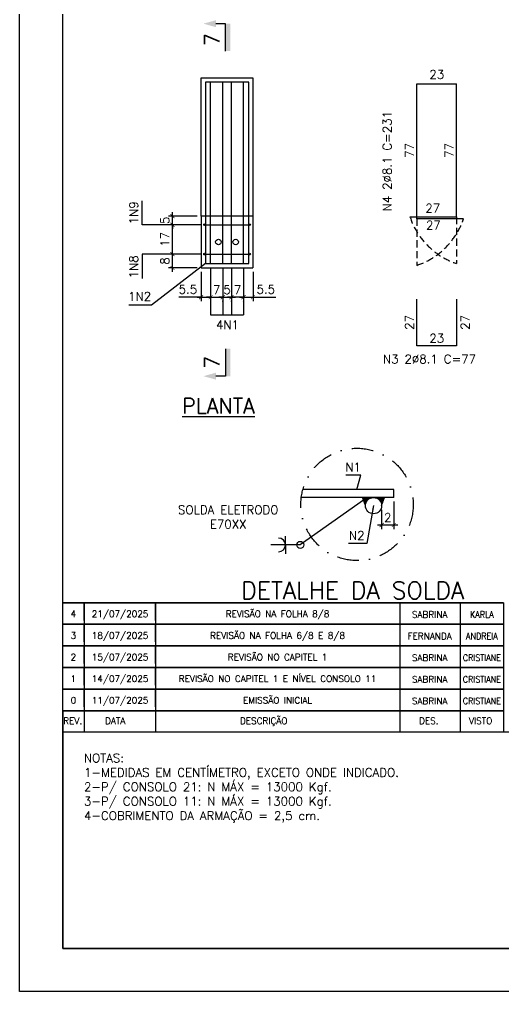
# Model space of a CAD drawing. Header units: centimetres. Extents: x 1658 to 27871, y 8240 to 11444.
# Drawn here: x 14875 to 15715, y 8294 to 9981 of the extents above; entities that cross this region are included whole.
import ezdxf
from ezdxf.enums import TextEntityAlignment as Align

# ---------------------------------------------------------------- set-up
doc = ezdxf.new("R2010")
doc.units = ezdxf.units.CM
doc.header["$LTSCALE"] = 50
doc.header["$MEASUREMENT"] = 0
doc.header["$PDMODE"] = 67
doc.linetypes.add('DASHDOT2', pattern=[0.5, 0.25, -0.125, 0, -0.125])
doc.linetypes.add('HIDDEN', pattern=[0.375, 0.25, -0.125])
for name, color, linetype in [('COTAS-PRECON', 1, 'Continuous'), ('FORMATO-PRECON', 2, 'Continuous'), ('HACHURAS-PRECON', 1, 'Continuous'), ('IND- CORTE-PRECON', 4, 'Continuous'), ('LINHA-01-PRECON', 1, 'Continuous'), ('LINHA-02-PRECON', 2, 'Continuous'), ('LINHA-03-PRECON', 3, 'Continuous'), ('LINHA-04-PRECON', 4, 'Continuous'), ('TEXTO-20-PRECON', 2, 'Continuous'), ('TEXTO-35-PRECON', 5, 'Continuous'), ('X1', 2, 'Continuous')]:
    doc.layers.add(name, color=color, linetype=linetype)
doc.styles.add('PRECON-ROMANS', font='romans.shx')
doc.styles.add('ROMANS', font='ROMANS.SHX', dxfattribs={"oblique": 15, "height": 3})
doc.styles.get("Standard").update_dxf_attribs({"font": 'romans.shx'})
doc.dimstyles.new('ESC50-50', dxfattribs={"dimscale": 50, "dimtxt": 0.2, "dimasz": 0.15, "dimexe": 0.15, "dimexo": 0.15, "dimgap": 0.08, "dimtad": 1, "dimdec": 1, "dimzin": 12, "dimdsep": 46, "dimtxsty": 'Standard', "dimblk": 'ARCHTICK', "dimcen": 0.09, "dimdle": 0.15, "dimclrd": 256, "dimclre": 256, "dimclrt": 2, "dimazin": 3, "dimtfac": 1, "dimtdec": 1, "dimtmove": 1, "dimatfit": 2, "dimfxl": 0.15, "dimtolj": 1, "dimtzin": 0, "dimarcsym": 0})
doc.dimstyles.new('ESC75-25', dxfattribs={"dimscale": 0, "dimtxt": 15, "dimasz": 7, "dimexe": 7, "dimexo": 7, "dimgap": 5.5, "dimtad": 1, "dimdec": 1, "dimlfac": 0.333333, "dimdsep": 46, "dimtxsty": 'Standard', "dimblk": 'ARCHTICK', "dimcen": 0.1, "dimdle": 7, "dimclrd": 256, "dimclre": 256, "dimclrt": 2, "dimadec": 0, "dimazin": 0, "dimtfac": 1, "dimtdec": 1, "dimtix": 1, "dimtmove": 2, "dimatfit": 3, "dimfxl": 1, "dimarcsym": 0})
doc.dimstyles.new('ESC75-75', dxfattribs={"dimscale": 0, "dimtxt": 15, "dimasz": 7, "dimexe": 7, "dimexo": 7, "dimgap": 5.5, "dimtad": 1, "dimdec": 1, "dimdsep": 46, "dimtxsty": 'Standard', "dimblk": 'ARCHTICK', "dimcen": 0.1, "dimdle": 7, "dimclrd": 256, "dimclre": 256, "dimclrt": 2, "dimadec": 0, "dimazin": 0, "dimtfac": 1, "dimtdec": 1, "dimtix": 1, "dimtmove": 2, "dimatfit": 3, "dimfxl": 1, "dimarcsym": 0})

# ---------------------------------------------------------------- blocks, each defined once
blk = doc.blocks.new('A$C2E607E54')
at = {"layer": 'FORMATO-PRECON'}
blk.add_lwpolyline([(0, 4200), (2970, 4200), (2970, 0), (0, 0)], close=True, dxfattribs=at)
at = {"layer": 'FORMATO-PRECON', "color": 6}
blk.add_lwpolyline([(100, 3950), (2870, 3950), (2870, 100), (100, 100)], close=True, dxfattribs=at)
blk = doc.blocks.new('A$C6E105C5C')
at = {"layer": 'FORMATO-PRECON', "color": 6}
for q in [(1020, 50), (0, 0)]:
    blk.add_line((0, 50), q, dxfattribs=at)
at = {"layer": 'FORMATO-PRECON', "color": 3}
blk.add_lwpolyline([(0, 50), (1020, 50), (1020, 0), (0, 0)], close=True, dxfattribs=at)
at = {"layer": 'FORMATO-PRECON', "color": 1}
for points in [[(50, 50), (50, 0)], [(215, 50), (215, 0)], [(780, 50), (780, 0)], [(920, 50), (920, 0)]]:
    blk.add_lwpolyline(points, dxfattribs=at)
at = {"layer": 'FORMATO-PRECON', "style": 'ROMANS'}
for s, p in [('REV.', (1.3, 19.2)), ('DATA', (98.1, 19.2)), ('DESCRIÇÃO', (410.2, 19.2)), ('DES.', (824.6, 19.2)), ('VISTO', (940, 19.2))]:
    blk.add_text(s, height=15, dxfattribs=at).set_placement(p)
blk = doc.blocks.new('REV-A3-V')
at = {"layer": 'FORMATO-PRECON', "color": 1}
for p, q in [((780, 50), (780, 9.1)), ((920, 50), (920, 9.1))]:
    blk.add_line(p, q, dxfattribs=at)
for points in [[(1020, 50), (0, 50)], [(50, 9.1), (50, 50)], [(50, 50), (50, 0)], [(215, 9.1), (215, 50)], [(215, 50), (215, 0)], [(780, 50), (780, 0)], [(920, 50), (920, 0)]]:
    blk.add_lwpolyline(points, dxfattribs=at)
blk.add_lwpolyline([(1020, 0), (0, 0), (0, 50), (1020, 50)], close=True, dxfattribs=at)
at = {"layer": 'FORMATO-PRECON', "color": 2, "style": 'PRECON-ROMANS', "flags": 12}
for p in [(24.8, 24), (132.8, 24), (497.2, 24)]:
    blk.add_attdef('X', text='', height=15, dxfattribs=at).set_placement(p, align=Align.MIDDLE_CENTER)
at = {"layer": 'FORMATO-PRECON', "style": 'PRECON-ROMANS', "flags": 12}
for p in [(849.1, 22.6), (970, 22.6)]:
    blk.add_attdef('X', text='', height=15, dxfattribs=at).set_placement(p, align=Align.MIDDLE_CENTER)
blk = doc.blocks.new('_ArchTick')
at = {"color": 0, "linetype": 'ByBlock', "const_width": 0.15}
blk.add_lwpolyline([(-0.5, -0.5), (0.5, 0.5)], dxfattribs=at)
blk = doc.blocks.new('*D534')
at = {"layer": 'Defpoints', "color": 0, "transparency": 16777216}
for p in [(15206.3, 9557.5), (15189.8, 9550), (15206.3, 9499.2)]:
    blk.add_point(p, dxfattribs=at)
at = {"layer": 'LINHA-01-PRECON', "lineweight": -2, "transparency": 16777216}
for p, q in [((15206.3, 9550.5), (15206.3, 9492.2)), ((15189.8, 9543), (15189.8, 9492.2)), ((15182.8, 9499.2), (15213.3, 9499.2))]:
    blk.add_line(p, q, dxfattribs=at)
at = {"layer": 'LINHA-01-PRECON', "lineweight": -2, "transparency": 16777216, "xscale": 7, "yscale": 7, "zscale": 7, "rotation": 180}
blk.add_blockref('_ArchTick', (15189.8, 9499.2), dxfattribs=at)
at = {"layer": 'LINHA-01-PRECON', "lineweight": -2, "transparency": 16777216, "xscale": 7, "yscale": 7, "zscale": 7}
blk.add_blockref('_ArchTick', (15206.3, 9499.2), dxfattribs=at)
at = {"layer": 'LINHA-01-PRECON', "color": 2, "transparency": 16777216, "insert": (15166.9, 9512.7), "char_height": 15, "attachment_point": 5}
blk.add_mtext('5.5', dxfattribs=at)
blk = doc.blocks.new('*D535')
at = {"layer": 'Defpoints', "color": 0, "transparency": 16777216}
for p in [(15206.3, 9557.5), (15227.3, 9557.5), (15227.3, 9499.2)]:
    blk.add_point(p, dxfattribs=at)
at = {"layer": 'LINHA-01-PRECON', "lineweight": -2, "transparency": 16777216}
for p, q in [((15206.3, 9550.5), (15206.3, 9492.2)), ((15227.3, 9550.5), (15227.3, 9492.2)), ((15206.3, 9499.2), (15199.3, 9499.2)), ((15206.3, 9499.2), (15227.3, 9499.2)), ((15227.3, 9499.2), (15234.3, 9499.2))]:
    blk.add_line(p, q, dxfattribs=at)
at = {"layer": 'LINHA-01-PRECON', "lineweight": -2, "transparency": 16777216, "xscale": 7, "yscale": 7, "zscale": 7}
blk.add_blockref('_ArchTick', (15206.3, 9499.2), dxfattribs=at)
at = {"layer": 'LINHA-01-PRECON', "lineweight": -2, "transparency": 16777216, "xscale": 7, "yscale": 7, "zscale": 7, "rotation": 180}
blk.add_blockref('_ArchTick', (15227.3, 9499.2), dxfattribs=at)
at = {"layer": 'LINHA-01-PRECON', "color": 2, "transparency": 16777216, "insert": (15216.8, 9512.2), "char_height": 15, "attachment_point": 5}
blk.add_mtext('7', dxfattribs=at)
blk = doc.blocks.new('*D536')
at = {"layer": 'Defpoints', "color": 0, "transparency": 16777216}
for p in [(15227.3, 9557.5), (15242.3, 9557.5), (15242.3, 9499.2)]:
    blk.add_point(p, dxfattribs=at)
at = {"layer": 'LINHA-01-PRECON', "lineweight": -2, "transparency": 16777216}
for p, q in [((15227.3, 9550.5), (15227.3, 9492.2)), ((15242.3, 9550.5), (15242.3, 9492.2)), ((15227.3, 9499.2), (15220.3, 9499.2)), ((15227.3, 9499.2), (15242.3, 9499.2)), ((15242.3, 9499.2), (15249.3, 9499.2))]:
    blk.add_line(p, q, dxfattribs=at)
at = {"layer": 'LINHA-01-PRECON', "lineweight": -2, "transparency": 16777216, "xscale": 7, "yscale": 7, "zscale": 7}
blk.add_blockref('_ArchTick', (15227.3, 9499.2), dxfattribs=at)
at = {"layer": 'LINHA-01-PRECON', "lineweight": -2, "transparency": 16777216, "xscale": 7, "yscale": 7, "zscale": 7, "rotation": 180}
blk.add_blockref('_ArchTick', (15242.3, 9499.2), dxfattribs=at)
at = {"layer": 'LINHA-01-PRECON', "color": 2, "transparency": 16777216, "insert": (15234.8, 9512.2), "char_height": 15, "attachment_point": 5}
blk.add_mtext('5', dxfattribs=at)
blk = doc.blocks.new('*D537')
at = {"layer": 'Defpoints', "color": 0, "transparency": 16777216}
for p in [(15263.3, 9557.5), (15279.8, 9550), (15279.8, 9499.2)]:
    blk.add_point(p, dxfattribs=at)
at = {"layer": 'LINHA-01-PRECON', "lineweight": -2, "transparency": 16777216}
for p, q in [((15263.3, 9550.5), (15263.3, 9492.2)), ((15279.8, 9543), (15279.8, 9492.2)), ((15256.3, 9499.2), (15286.8, 9499.2))]:
    blk.add_line(p, q, dxfattribs=at)
at = {"layer": 'LINHA-01-PRECON', "lineweight": -2, "transparency": 16777216, "xscale": 7, "yscale": 7, "zscale": 7, "rotation": 180}
blk.add_blockref('_ArchTick', (15263.3, 9499.2), dxfattribs=at)
at = {"layer": 'LINHA-01-PRECON', "lineweight": -2, "transparency": 16777216, "xscale": 7, "yscale": 7, "zscale": 7}
blk.add_blockref('_ArchTick', (15279.8, 9499.2), dxfattribs=at)
at = {"layer": 'LINHA-01-PRECON', "color": 2, "transparency": 16777216, "insert": (15302, 9512.7), "char_height": 15, "attachment_point": 5}
blk.add_mtext('5.5', dxfattribs=at)
blk = doc.blocks.new('*D538')
at = {"layer": 'Defpoints', "color": 0, "transparency": 16777216}
for p in [(15140, 9574), (15195.8, 9574), (15189.8, 9550)]:
    blk.add_point(p, dxfattribs=at)
at = {"layer": 'LINHA-01-PRECON', "lineweight": -2, "transparency": 16777216}
for p, q in [((15188.8, 9574), (15133, 9574)), ((15140, 9543), (15140, 9581)), ((15182.8, 9550), (15133, 9550))]:
    blk.add_line(p, q, dxfattribs=at)
at = {"layer": 'LINHA-01-PRECON', "lineweight": -2, "transparency": 16777216, "xscale": 7, "yscale": 7, "zscale": 7}
for p, rotation in [((15140, 9574), 90), ((15140, 9550), 270)]:
    blk.add_blockref('_ArchTick', p, dxfattribs=dict(at, rotation=rotation))
at = {"layer": 'LINHA-01-PRECON', "color": 2, "transparency": 16777216, "insert": (15127, 9562), "char_height": 15, "attachment_point": 5, "rotation": 90}
blk.add_mtext('8', dxfattribs=at)
blk = doc.blocks.new('*D539')
at = {"layer": 'Defpoints', "color": 0, "transparency": 16777216}
for p in [(15140, 9625), (15195.8, 9625), (15195.8, 9574)]:
    blk.add_point(p, dxfattribs=at)
at = {"layer": 'LINHA-01-PRECON', "lineweight": -2, "transparency": 16777216}
for p, q in [((15188.8, 9625), (15133, 9625)), ((15140, 9567), (15140, 9632)), ((15188.8, 9574), (15133, 9574))]:
    blk.add_line(p, q, dxfattribs=at)
at = {"layer": 'LINHA-01-PRECON', "lineweight": -2, "transparency": 16777216, "xscale": 7, "yscale": 7, "zscale": 7}
for p, rotation in [((15140, 9625), 90), ((15140, 9574), 270)]:
    blk.add_blockref('_ArchTick', p, dxfattribs=dict(at, rotation=rotation))
at = {"layer": 'LINHA-01-PRECON', "color": 2, "transparency": 16777216, "insert": (15127, 9599.5), "char_height": 15, "attachment_point": 5, "rotation": 90}
blk.add_mtext('17', dxfattribs=at)
blk = doc.blocks.new('*D540')
at = {"layer": 'Defpoints', "color": 0, "transparency": 16777216}
for p in [(15140, 9640), (15189.8, 9640), (15195.8, 9625)]:
    blk.add_point(p, dxfattribs=at)
at = {"layer": 'LINHA-01-PRECON', "lineweight": -2, "transparency": 16777216}
for p, q in [((15182.8, 9640), (15133, 9640)), ((15140, 9640), (15140, 9647)), ((15140, 9625), (15140, 9640)), ((15188.8, 9625), (15133, 9625)), ((15140, 9625), (15140, 9618))]:
    blk.add_line(p, q, dxfattribs=at)
at = {"layer": 'LINHA-01-PRECON', "lineweight": -2, "transparency": 16777216, "xscale": 7, "yscale": 7, "zscale": 7}
for p, rotation in [((15140, 9640), 270), ((15140, 9625), 90)]:
    blk.add_blockref('_ArchTick', p, dxfattribs=dict(at, rotation=rotation))
at = {"layer": 'LINHA-01-PRECON', "color": 2, "transparency": 16777216, "insert": (15127, 9632.5), "char_height": 15, "attachment_point": 5, "rotation": 90}
blk.add_mtext('5', dxfattribs=at)
blk = doc.blocks.new('*D541')
at = {"layer": 'Defpoints', "color": 0, "linetype": 'Continuous', "transparency": 16777216}
for p in [(15564.2, 9495.9), (15564.2, 9495.9), (15564.2, 9414.9)]:
    blk.add_point(p, dxfattribs=at)
at = {"layer": 'LINHA-01-PRECON', "color": 2, "linetype": 'Continuous', "transparency": 16777216, "insert": (15551.2, 9455.4), "char_height": 15, "attachment_point": 5, "rotation": 90}
blk.add_mtext('27', dxfattribs=at)
blk = doc.blocks.new('*D542')
at = {"layer": 'Defpoints', "color": 0, "linetype": 'Continuous', "transparency": 16777216}
for p in [(15564.2, 9414.9), (15564.2, 9414.9), (15633.2, 9414.9)]:
    blk.add_point(p, dxfattribs=at)
at = {"layer": 'LINHA-01-PRECON', "color": 2, "linetype": 'Continuous', "transparency": 16777216, "insert": (15598.7, 9427.9), "char_height": 15, "attachment_point": 5}
blk.add_mtext('23', dxfattribs=at)
blk = doc.blocks.new('*D543')
at = {"layer": 'Defpoints', "color": 0, "linetype": 'Continuous', "transparency": 16777216}
for p in [(15633.2, 9495.9), (15633.2, 9495.9), (15633.2, 9414.9)]:
    blk.add_point(p, dxfattribs=at)
at = {"layer": 'LINHA-01-PRECON', "color": 2, "linetype": 'Continuous', "transparency": 16777216, "insert": (15647.9, 9455.4), "char_height": 15, "attachment_point": 5, "rotation": 90}
blk.add_mtext('27', dxfattribs=at)
blk = doc.blocks.new('*D544')
at = {"layer": 'Defpoints', "color": 0, "linetype": 'Continuous', "transparency": 16777216}
for p in [(15564.2, 9638.5), (15645.2, 9638.5), (15645.2, 9638.5)]:
    blk.add_point(p, dxfattribs=at)
at = {"layer": 'LINHA-01-PRECON', "color": 2, "linetype": 'Continuous', "transparency": 16777216, "insert": (15591.6, 9653.6), "char_height": 15, "attachment_point": 5}
blk.add_mtext('27', dxfattribs=at)
blk = doc.blocks.new('*D545')
at = {"layer": 'Defpoints', "color": 0, "linetype": 'Continuous', "transparency": 16777216}
for p in [(15564.2, 9869.5), (15564.2, 9869.5), (15564.2, 9638.5)]:
    blk.add_point(p, dxfattribs=at)
at = {"layer": 'LINHA-01-PRECON', "color": 2, "linetype": 'Continuous', "transparency": 16777216, "insert": (15551.2, 9754), "char_height": 15, "attachment_point": 5, "rotation": 90}
blk.add_mtext('77', dxfattribs=at)
blk = doc.blocks.new('*D546')
at = {"layer": 'Defpoints', "color": 0, "linetype": 'Continuous', "transparency": 16777216}
for p in [(15564.2, 9869.5), (15633.2, 9869.5), (15633.2, 9869.5)]:
    blk.add_point(p, dxfattribs=at)
at = {"layer": 'LINHA-01-PRECON', "color": 2, "linetype": 'Continuous', "transparency": 16777216, "insert": (15598.7, 9885.8), "char_height": 15, "attachment_point": 5}
blk.add_mtext('23', dxfattribs=at)
blk = doc.blocks.new('*D563')
at = {"layer": 'Defpoints', "color": 0, "transparency": 16777216}
for p in [(15524.1, 9151.5), (15503, 9137.3), (15524.1, 9103.8)]:
    blk.add_point(p, dxfattribs=at)
at = {"layer": 'LINHA-01-PRECON', "lineweight": -2, "transparency": 16777216}
for p, q in [((15503, 9130.3), (15503, 9096.8)), ((15524.1, 9144.5), (15524.1, 9096.8)), ((15496, 9103.8), (15531.1, 9103.8))]:
    blk.add_line(p, q, dxfattribs=at)
at = {"layer": 'LINHA-01-PRECON', "lineweight": -2, "transparency": 16777216, "xscale": 7, "yscale": 7, "zscale": 7, "rotation": 180}
blk.add_blockref('_ArchTick', (15503, 9103.8), dxfattribs=at)
at = {"layer": 'LINHA-01-PRECON', "lineweight": -2, "transparency": 16777216, "xscale": 7, "yscale": 7, "zscale": 7}
blk.add_blockref('_ArchTick', (15524.1, 9103.8), dxfattribs=at)
at = {"layer": 'LINHA-01-PRECON', "color": 2, "transparency": 16777216, "insert": (15513.6, 9116.8), "char_height": 15, "attachment_point": 5}
blk.add_mtext('2', dxfattribs=at)
blk = doc.blocks.new('IND-CORTE-')
at = {"layer": 'IND- CORTE-PRECON', "color": 1}
for p, q in [((-11.2, 63.5), (-33.6, 63.5)), ((-11.2, 0), (-11.2, 63.5))]:
    blk.add_line(p, q, dxfattribs=at)
for points in [[(-33.6, 71.5), (-62.5, 63.5), (-33.6, 55.4)], [(0, 0), (-11.2, 0), (0, 63.5), (-11.2, 63.5)]]:
    blk.add_solid(points, dxfattribs=at)
at = {"layer": 'IND- CORTE-PRECON', "linetype": 'Continuous', "style": 'ROMANS', "flags": 8}
blk.add_attdef('B', (-57.7, 9.1), '', height=35, dxfattribs=at)
blk = doc.blocks.new('*D572')
at = {"layer": 'Defpoints', "color": 0, "linetype": 'Continuous', "transparency": 16777216}
for p in [(15552.2, 9638.5), (15552.2, 9638.5), (15633.2, 9638.5)]:
    blk.add_point(p, dxfattribs=at)
at = {"layer": 'LINHA-01-PRECON', "color": 2, "linetype": 'Continuous', "transparency": 16777216, "insert": (15592.7, 9624.2), "char_height": 15, "attachment_point": 5}
blk.add_mtext('27', dxfattribs=at)
blk = doc.blocks.new('*D573')
at = {"layer": 'Defpoints', "color": 0, "linetype": 'Continuous', "transparency": 16777216}
for p in [(15633.2, 9869.5), (15633.2, 9869.5), (15633.2, 9638.5)]:
    blk.add_point(p, dxfattribs=at)
at = {"layer": 'LINHA-01-PRECON', "color": 2, "linetype": 'Continuous', "transparency": 16777216, "insert": (15620.2, 9754), "char_height": 15, "attachment_point": 5, "rotation": 90}
blk.add_mtext('77', dxfattribs=at)
blk = doc.blocks.new('*D560')
at = {"layer": 'Defpoints', "color": 0, "transparency": 16777216}
for p in [(15242.3, 9557.5), (15263.3, 9557.5), (15242.3, 9499.2)]:
    blk.add_point(p, dxfattribs=at)
at = {"layer": 'LINHA-01-PRECON', "lineweight": -2, "transparency": 16777216}
for p, q in [((15242.3, 9550.5), (15242.3, 9492.2)), ((15263.3, 9550.5), (15263.3, 9492.2)), ((15242.3, 9499.2), (15235.3, 9499.2)), ((15263.3, 9499.2), (15242.3, 9499.2)), ((15263.3, 9499.2), (15270.3, 9499.2))]:
    blk.add_line(p, q, dxfattribs=at)
at = {"layer": 'LINHA-01-PRECON', "lineweight": -2, "transparency": 16777216, "xscale": 7, "yscale": 7, "zscale": 7}
blk.add_blockref('_ArchTick', (15242.3, 9499.2), dxfattribs=at)
at = {"layer": 'LINHA-01-PRECON', "lineweight": -2, "transparency": 16777216, "xscale": 7, "yscale": 7, "zscale": 7, "rotation": 180}
blk.add_blockref('_ArchTick', (15263.3, 9499.2), dxfattribs=at)
at = {"layer": 'LINHA-01-PRECON', "color": 2, "transparency": 16777216, "insert": (15252.8, 9512.2), "char_height": 15, "attachment_point": 5}
blk.add_mtext('7', dxfattribs=at)

msp = doc.modelspace()

# ---------------------------------------------------------------- hatches: boundary and pattern name
at = {"layer": 'LINHA-01-PRECON', "linetype": 'Continuous'}
h = msp.add_hatch(color=256, dxfattribs=at)
h.dxf.hatch_style = 1
edge = h.paths.add_edge_path()
edge.add_arc((15195.78, 9625.01), 1.5, 0, 360)
h = msp.add_hatch(color=256, dxfattribs=at)
h.dxf.hatch_style = 1
edge = h.paths.add_edge_path()
edge.add_arc((15273.78, 9625.01), 1.5, 0, 360)
h = msp.add_hatch(color=256, dxfattribs=at)
h.dxf.hatch_style = 1
edge = h.paths.add_edge_path()
edge.add_arc((15195.78, 9574.01), 1.5, 0, 360)
h = msp.add_hatch(color=256, dxfattribs=at)
h.dxf.hatch_style = 1
edge = h.paths.add_edge_path()
edge.add_arc((15273.78, 9574.01), 1.5, 0, 360)
at = {"layer": 'LINHA-01-PRECON'}
h = msp.add_hatch(dxfattribs=at)
h.set_pattern_fill('ANSI31', color=256, scale=8.4375, style=0)
h.set_pattern_definition([(45, (10467.3197, 8649.3152), (-0.74577668, 0.74577668), [])])
h.paths.add_polyline_path([(15469.86, 9151.48), (15474.77, 9137.34, -0.4142136), (15488.9, 9151.48)])
h.paths.add_polyline_path([(15488.9, 9151.48, -0.4142136), (15503.04, 9137.34), (15507.95, 9151.48)])

# ---------------------------------------------------------------- linework, layer by layer
at = {"layer": 'COTAS-PRECON', "linetype": 'HIDDEN'}
for p, q in [((15564.18, 9635.5), (15564.18, 9554.5)), ((15633.18, 9638.5), (15633.18, 9557.5))]:
    msp.add_line(p, q, dxfattribs=at)
for centre, start, end in [((15674.21, 9679.53), 198.58468, 251.41532), ((15523.15, 9676.53), 288.58468, 341.41532)]:
    msp.add_arc(centre, 128.75, start, end, dxfattribs=at)
at = {"layer": 'FORMATO-PRECON', "color": 6}
msp.add_lwpolyline([(17027.03, 8743.94), (14949.53, 8743.94), (14949.53, 8368.94), (17027.03, 8368.94)], close=True, dxfattribs=at)
at = {"layer": 'LINHA-01-PRECON'}
for p, q in [((15189.78, 9499.2), (15151.11, 9499.2)), ((15279.78, 9499.2), (15319.47, 9499.2))]:
    msp.add_line(p, q, dxfattribs=at)
at = {"layer": 'LINHA-01-PRECON', "color": 1}
msp.add_lwpolyline([(15471.45, 9146.9), (15361.83, 9069.25), (15311.01, 9069.25)], dxfattribs=at)
at = {"layer": 'LINHA-01-PRECON', "linetype": 'Continuous'}
for centre in [(15195.78, 9625.01), (15273.78, 9625.01), (15195.78, 9574.01), (15273.78, 9574.01)]:
    msp.add_circle(centre, 1.5, dxfattribs=at)
at = {"layer": 'LINHA-01-PRECON', "color": 1, "linetype": 'DASHDOT2', "ltscale": 3}
msp.add_circle((15460.35, 9139.52), 97.5, dxfattribs=at)
at = {"layer": 'LINHA-02-PRECON'}
for p, q in [((15189.78, 9880.01), (15279.78, 9880.01)), ((15189.78, 9640.01), (15189.78, 9880.01)), ((15279.78, 9880.01), (15279.78, 9640.01)), ((15189.78, 9640.01), (15189.78, 9550.01)), ((15279.78, 9640.01), (15189.78, 9640.01)), ((15279.78, 9640.01), (15279.78, 9550.01)), ((15189.78, 9550.01), (15279.78, 9550.01)), ((15335.9, 9069.25), (15335.9, 9084.65)), ((15335.9, 9069.25), (15335.9, 9053.86))]:
    msp.add_line(p, q, dxfattribs=at)
for centre, radius in [((15219.78, 9595.01), 4.8), ((15249.78, 9595.01), 4.8), ((15361.83, 9069.25), 6.11)]:
    msp.add_circle(centre, radius, dxfattribs=at)
msp.add_arc((15324.06, 9069.25), 11.84, 270.31864, 89.68136, dxfattribs=at)
at = {"layer": 'LINHA-03-PRECON'}
for p, q in [((15524.07, 9165.61), (15366.41, 9165.61)), ((15524.07, 9151.48), (15524.07, 9165.61)), ((15524.07, 9151.48), (15363.59, 9151.48)), ((15474.77, 9137.34), (15469.86, 9151.48)), ((15497.43, 9151.48), (15497.43, 9151.48)), ((15503.04, 9137.34), (15507.95, 9151.48))]:
    msp.add_line(p, q, dxfattribs=at)
msp.add_circle((15488.9, 9137.34), 14.13, dxfattribs=at)
at = {"layer": 'LINHA-04-PRECON'}
for p, q in [((15206.28, 9557.51), (15206.28, 9872.51)), ((15227.28, 9557.51), (15227.28, 9872.51)), ((15242.28, 9557.51), (15242.28, 9872.51)), ((15263.28, 9557.51), (15263.28, 9872.51)), ((15564.18, 9635.5), (15564.18, 9869.5)), ((15564.18, 9869.5), (15633.18, 9869.5)), ((15633.18, 9638.5), (15633.18, 9869.5)), ((15552.18, 9638.5), (15633.18, 9638.5)), ((15645.18, 9635.5), (15564.18, 9635.5)), ((15197.28, 9625.01), (15272.28, 9625.01)), ((15197.28, 9574.01), (15272.28, 9574.01))]:
    msp.add_line(p, q, dxfattribs=at)
msp.add_lwpolyline([(15197.28, 9557.51), (15272.28, 9557.51), (15272.28, 9872.51), (15197.28, 9872.51)], close=True, dxfattribs=at)
msp.add_lwpolyline([(15633.18, 9495.86), (15633.18, 9414.86), (15564.18, 9414.86), (15564.18, 9495.86)], dxfattribs=at)

# ---------------------------------------------------------------- block references
at = {"color": 1}
ref = msp.add_blockref('REV-A3-V', (14949.53, 8931.44), dxfattribs=dict(at, xscale=0.749999976233481, yscale=0.749999976233481, zscale=0.749999976233481))
ref.add_attrib('X', '4', dxfattribs={"layer": 'FORMATO-PRECON', "color": 2, "height": 11.25, "rotation": 360, "style": 'PRECON-ROMANS', "flags": 12}).set_placement((14968.1, 8949.46), align=Align.MIDDLE_CENTER)
ref.add_attrib('X', '21/07/2025', dxfattribs={"layer": 'FORMATO-PRECON', "color": 2, "height": 11.25, "rotation": 360, "style": 'PRECON-ROMANS', "flags": 12}).set_placement((15049.12, 8949.46), align=Align.MIDDLE_CENTER)
ref.add_attrib('X', 'REVISÃO NA FOLHA 8/8', dxfattribs={"layer": 'FORMATO-PRECON', "color": 2, "height": 11.25, "rotation": 360, "style": 'PRECON-ROMANS', "flags": 12}).set_placement((15322.45, 8949.46), align=Align.MIDDLE_CENTER)
ref.add_attrib('X', 'SABRINA', dxfattribs={"layer": 'FORMATO-PRECON', "height": 11.25, "rotation": 360, "style": 'PRECON-ROMANS', "flags": 12}).set_placement((15586.38, 8948.36), align=Align.MIDDLE_CENTER)
ref.add_attrib('X', 'KARLA', dxfattribs={"layer": 'FORMATO-PRECON', "height": 11.25, "rotation": 360, "style": 'PRECON-ROMANS', "width": 0.9, "flags": 12}).set_placement((15677.05, 8948.36), align=Align.MIDDLE_CENTER)
ref = msp.add_blockref('REV-A3-V', (14949.53, 8893.94), dxfattribs=dict(at, xscale=0.749999976233481, yscale=0.749999976233481, zscale=0.749999976233481))
ref.add_attrib('X', '3', dxfattribs={"layer": 'FORMATO-PRECON', "color": 2, "height": 11.25, "rotation": 360, "style": 'PRECON-ROMANS', "flags": 12}).set_placement((14968.1, 8911.96), align=Align.MIDDLE_CENTER)
ref.add_attrib('X', '18/07/2025', dxfattribs={"layer": 'FORMATO-PRECON', "color": 2, "height": 11.25, "rotation": 360, "style": 'PRECON-ROMANS', "flags": 12}).set_placement((15049.12, 8911.96), align=Align.MIDDLE_CENTER)
ref.add_attrib('X', 'REVISÃO NA FOLHA 6/8 E 8/8', dxfattribs={"layer": 'FORMATO-PRECON', "color": 2, "height": 11.25, "rotation": 360, "style": 'PRECON-ROMANS', "flags": 12}).set_placement((15322.45, 8911.96), align=Align.MIDDLE_CENTER)
ref.add_attrib('X', 'FERNANDA', dxfattribs={"layer": 'FORMATO-PRECON', "height": 11.25, "rotation": 360, "style": 'PRECON-ROMANS', "flags": 12}).set_placement((15586.38, 8910.86), align=Align.MIDDLE_CENTER)
ref.add_attrib('X', 'ANDREIA', dxfattribs={"layer": 'FORMATO-PRECON', "height": 11.25, "rotation": 360, "style": 'PRECON-ROMANS', "width": 0.9, "flags": 12}).set_placement((15677.05, 8910.86), align=Align.MIDDLE_CENTER)
ref = msp.add_blockref('REV-A3-V', (14949.53, 8856.44), dxfattribs=dict(at, xscale=0.749999976233481, yscale=0.749999976233481, zscale=0.749999976233481))
ref.add_attrib('X', '2', dxfattribs={"layer": 'FORMATO-PRECON', "color": 2, "height": 11.25, "rotation": 360, "style": 'PRECON-ROMANS', "flags": 12}).set_placement((14968.1, 8874.46), align=Align.MIDDLE_CENTER)
ref.add_attrib('X', '15/07/2025', dxfattribs={"layer": 'FORMATO-PRECON', "color": 2, "height": 11.25, "rotation": 360, "style": 'PRECON-ROMANS', "flags": 12}).set_placement((15049.12, 8874.46), align=Align.MIDDLE_CENTER)
ref.add_attrib('X', 'REVISÃO NO CAPITEL 1', dxfattribs={"layer": 'FORMATO-PRECON', "color": 2, "height": 11.25, "rotation": 360, "style": 'PRECON-ROMANS', "flags": 12}).set_placement((15322.45, 8874.46), align=Align.MIDDLE_CENTER)
ref.add_attrib('X', 'SABRINA', dxfattribs={"layer": 'FORMATO-PRECON', "height": 11.25, "rotation": 360, "style": 'PRECON-ROMANS', "flags": 12}).set_placement((15586.38, 8873.36), align=Align.MIDDLE_CENTER)
ref.add_attrib('X', 'CRISTIANE', dxfattribs={"layer": 'FORMATO-PRECON', "height": 11.25, "rotation": 360, "style": 'PRECON-ROMANS', "width": 0.9, "flags": 12}).set_placement((15677.05, 8873.36), align=Align.MIDDLE_CENTER)
ref = msp.add_blockref('REV-A3-V', (14949.53, 8818.94), dxfattribs=dict(at, xscale=0.749999976233481, yscale=0.749999976233481, zscale=0.749999976233481, rotation=359.9999999942736))
ref.add_attrib('X', '1', dxfattribs={"layer": 'FORMATO-PRECON', "color": 2, "height": 11.25, "rotation": 360, "style": 'PRECON-ROMANS', "flags": 12}).set_placement((14968.1, 8836.96), align=Align.MIDDLE_CENTER)
ref.add_attrib('X', '14/07/2025', dxfattribs={"layer": 'FORMATO-PRECON', "color": 2, "height": 11.25, "rotation": 360, "style": 'PRECON-ROMANS', "flags": 12}).set_placement((15049.12, 8836.96), align=Align.MIDDLE_CENTER)
ref.add_attrib('X', 'REVISÃO NO CAPITEL 1 E NÍVEL CONSOLO 11', dxfattribs={"layer": 'FORMATO-PRECON', "color": 2, "height": 11.25, "rotation": 360, "style": 'PRECON-ROMANS', "flags": 12}).set_placement((15322.45, 8836.96), align=Align.MIDDLE_CENTER)
ref.add_attrib('X', 'SABRINA', dxfattribs={"layer": 'FORMATO-PRECON', "height": 11.25, "rotation": 360, "style": 'PRECON-ROMANS', "flags": 12}).set_placement((15586.38, 8835.86), align=Align.MIDDLE_CENTER)
ref.add_attrib('X', 'CRISTIANE', dxfattribs={"layer": 'FORMATO-PRECON', "height": 11.25, "rotation": 360, "style": 'PRECON-ROMANS', "width": 0.9, "flags": 12}).set_placement((15677.05, 8835.86), align=Align.MIDDLE_CENTER)
ref = msp.add_blockref('REV-A3-V', (14949.53, 8781.44), dxfattribs=dict(at, xscale=0.749999976233481, yscale=0.749999976233481, zscale=0.749999976233481, rotation=359.9999999942736))
ref.add_attrib('X', '0', dxfattribs={"layer": 'FORMATO-PRECON', "color": 2, "height": 11.25, "rotation": 360, "style": 'PRECON-ROMANS', "flags": 12}).set_placement((14968.1, 8799.46), align=Align.MIDDLE_CENTER)
ref.add_attrib('X', '11/07/2025', dxfattribs={"layer": 'FORMATO-PRECON', "color": 2, "height": 11.25, "rotation": 360, "style": 'PRECON-ROMANS', "flags": 12}).set_placement((15049.12, 8799.46), align=Align.MIDDLE_CENTER)
ref.add_attrib('X', 'EMISSÃO INICIAL', dxfattribs={"layer": 'FORMATO-PRECON', "color": 2, "height": 11.25, "rotation": 360, "style": 'PRECON-ROMANS', "flags": 12}).set_placement((15322.45, 8799.46), align=Align.MIDDLE_CENTER)
ref.add_attrib('X', 'SABRINA', dxfattribs={"layer": 'FORMATO-PRECON', "height": 11.25, "rotation": 360, "style": 'PRECON-ROMANS', "flags": 12}).set_placement((15586.38, 8798.36), align=Align.MIDDLE_CENTER)
ref.add_attrib('X', 'CRISTIANE', dxfattribs={"layer": 'FORMATO-PRECON', "height": 11.25, "rotation": 360, "style": 'PRECON-ROMANS', "width": 0.9, "flags": 12}).set_placement((15677.05, 8798.36), align=Align.MIDDLE_CENTER)
at = {"color": 1, "xscale": 0.749999976233481, "yscale": 0.749999976233481, "zscale": 0.749999976233481, "rotation": 359.9999999942736}
msp.add_blockref('A$C6E105C5C', (14949.53, 8743.94), dxfattribs=at)
at = {"layer": 'HACHURAS-PRECON', "xscale": 0.7499999999999996, "yscale": 0.7499999999999996, "zscale": 0.7499999999999996}
msp.add_blockref('A$C2E607E54', (14874.53, 8293.94), dxfattribs=at)
at = {"layer": 'TEXTO-35-PRECON', "linetype": 'ByBlock'}
ref = msp.add_blockref('IND-CORTE-', (15240.69, 9926.34), dxfattribs=dict(at, xscale=0.75, yscale=0.75, zscale=0.75))
ref.add_attrib('B', '7', (15221.77, 9935.01), dxfattribs={"layer": 'IND- CORTE-PRECON', "color": 5, "linetype": 'Continuous', "height": 26.25, "rotation": 90, "style": 'ROMANS', "flags": 8})
ref = msp.add_blockref('IND-CORTE-', (15240.69, 9409.7), dxfattribs=dict(at, xscale=-0.75, yscale=0.75, zscale=0.75, rotation=180))
ref.add_attrib('B', '7', (15221.77, 9374.78), dxfattribs={"layer": 'IND- CORTE-PRECON', "color": 5, "linetype": 'Continuous', "height": 26.25, "rotation": 90, "style": 'ROMANS', "flags": 8})

# ---------------------------------------------------------------- texts
at = {"layer": 'LINHA-01-PRECON', "color": 2, "linetype": 'Continuous', "char_height": 15, "attachment_point": 5, "rotation": 90}
for s, insert in [('1N9', (15072.83, 9645.61)), ('1N8', (15072.83, 9551.83))]:
    msp.add_mtext(s, dxfattribs=dict(at, insert=insert))
at = {"layer": 'LINHA-01-PRECON', "color": 2, "linetype": 'Continuous', "char_height": 15, "attachment_point": 5}
for s, insert in [('1N2', (15083.14, 9500.63)), ('4N1', (15235.54, 9451.15))]:
    msp.add_mtext(s, dxfattribs=dict(at, insert=insert))
at = {"layer": 'LINHA-01-PRECON', "color": 4, "attachment_point": 5}
for s, insert, char_height in [('{\\LPLANTA}', (15219.9, 9310.58, -0.02), 26.25), ('\\A1;{\\LDETALHE DA SOLDA}', (15452.98, 8990.28), 30)]:
    msp.add_mtext(s, dxfattribs=dict(at, insert=insert, char_height=char_height))
at = {"layer": 'LINHA-01-PRECON', "color": 2, "char_height": 15}
for s, insert, attachment_point in [('N1', (15453.53, 9204.43), 5), ('N2', (15459.8, 9085.46), 5), ('\\A1;{\\C3;NOTAS:\\P}1-MEDIDAS EM CENTÍMETRO, EXCETO ONDE INDICADO.{\\H2.02381x; }\\P2-P/ CONSOLO 21: N MÁX = 13000 Kgf.{\\H1.84921x; }\\P3-P/ CONSOLO 11: N MÁX = 13000 Kgf.{\\H1.90741x; }\\P4-COBRIMENTO DA ARMAÇÃO = 2,5 cm.{\\H1.88801x; }', (14986.45, 8706.77), 1)]:
    msp.add_mtext(s, dxfattribs=dict(at, insert=insert, attachment_point=attachment_point))
at = {"layer": 'TEXTO-20-PRECON', "insert": (15236.79, 9117.53), "char_height": 15, "attachment_point": 5, "style": 'PRECON-ROMANS'}
msp.add_mtext('\\A1;SOLDA ELETRODO\\PE70XX', dxfattribs=at)
at = {"layer": 'X1', "style": 'PRECON-ROMANS'}
msp.add_text('N4 2%%C8.1 C=231', height=15, rotation=90, dxfattribs=at).set_placement((15520.18, 9648.21))
msp.add_text('N3 2%%C8.1 C=77', height=15, dxfattribs=at).set_placement((15505.35, 9384.29))

# ---------------------------------------------------------------- dimensions: what is measured, and where the dimension line sits
at = {"layer": 'LINHA-01-PRECON', "linetype": 'Continuous'}
for base, p1, p2, angle, picture, middle in [((15633.18, 9869.5), (15564.18, 9869.5), (15633.18, 9869.5), 180, '*D546', (15598.68, 9885.82)), ((15645.18, 9638.5), (15564.18, 9638.5), (15645.18, 9638.5), 180, '*D544', (15591.65, 9653.63)), ((15633.18, 9495.86), (15633.18, 9414.86), (15633.18, 9495.86), 90, '*D543', (15647.89, 9455.36))]:
    dim = msp.add_linear_dim(base=base, p1=p1, p2=p2, angle=angle, dimstyle='ESC75-25', override={"dimscale": 1, "dimse1": 1, "dimse2": 1, "dimsd1": 1, "dimsd2": 1}, dxfattribs=at)
    dim.commit()
    dim.dimension.update_dxf_attribs({"geometry": picture, "text_midpoint": middle, "dimtype": 160})
for base, p1, p2, angle, picture, middle in [((15564.18, 9869.5), (15564.18, 9638.5), (15564.18, 9869.5), 90, '*D545', (15551.18, 9754)), ((15633.18, 9869.5), (15633.18, 9638.5), (15633.18, 9869.5), 90, '*D573', (15620.18, 9754)), ((15564.18, 9495.86), (15564.18, 9414.86), (15564.18, 9495.86), 90, '*D541', (15551.18, 9455.36)), ((15564.18, 9414.86), (15633.18, 9414.86), (15564.18, 9414.86), 180, '*D542', (15598.68, 9427.86))]:
    dim = msp.add_linear_dim(base=base, p1=p1, p2=p2, angle=angle, dimstyle='ESC75-25', override={"dimscale": 1, "dimse1": 1, "dimse2": 1, "dimsd1": 1, "dimsd2": 1}, dxfattribs=at)
    dim.commit()
    dim.dimension.update_dxf_attribs({"geometry": picture, "text_midpoint": middle})
at = {"layer": 'LINHA-01-PRECON'}
for base, p1, p2, angle, picture, middle in [((15139.96, 9640.01), (15195.78, 9625.01), (15189.78, 9640.01), 270, '*D540', (15126.96, 9632.51)), ((15139.96, 9625.01), (15195.78, 9574.01), (15195.78, 9625.01), 270, '*D539', (15126.96, 9599.51)), ((15139.96, 9574.01), (15189.78, 9550.01), (15195.78, 9574.01), 270, '*D538', (15126.96, 9562.01)), ((15242.28, 9499.2), (15263.28, 9557.51), (15242.28, 9557.51), 180, '*D560', (15252.78, 9512.2))]:
    dim = msp.add_linear_dim(base=base, p1=p1, p2=p2, angle=angle, dimstyle='ESC75-25', override={"dimscale": 1}, dxfattribs=at)
    dim.commit()
    dim.dimension.update_dxf_attribs({"geometry": picture, "text_midpoint": middle})
at = {"layer": 'LINHA-01-PRECON', "linetype": 'Continuous'}
dim = msp.add_linear_dim(base=(15552.18, 9638.5), p1=(15633.18, 9638.5), p2=(15552.18, 9638.5), dimstyle='ESC75-25', override={"dimscale": 1, "dimse1": 1, "dimse2": 1, "dimsd1": 1, "dimsd2": 1}, dxfattribs=at)
dim.commit()
dim.dimension.update_dxf_attribs({"geometry": '*D572', "text_midpoint": (15592.68, 9624.25), "dimtype": 160})
at = {"layer": 'LINHA-01-PRECON'}
for base, p1, p2, picture, middle in [((15206.28, 9499.2), (15189.78, 9550.01), (15206.28, 9557.51), '*D534', (15166.94, 9512.71)), ((15279.78, 9499.2), (15263.28, 9557.51), (15279.78, 9550.01), '*D537', (15302.01, 9512.71))]:
    dim = msp.add_linear_dim(base=base, p1=p1, p2=p2, dimstyle='ESC75-25', override={"dimscale": 1}, dxfattribs=at)
    dim.commit()
    dim.dimension.update_dxf_attribs({"geometry": picture, "text_midpoint": middle, "dimtype": 160})
for base, p1, p2, picture, middle in [((15227.28, 9499.2), (15206.28, 9557.51), (15227.28, 9557.51), '*D535', (15216.78, 9512.2)), ((15242.28, 9499.2), (15227.28, 9557.51), (15242.28, 9557.51), '*D536', (15234.78, 9512.2))]:
    dim = msp.add_linear_dim(base=base, p1=p1, p2=p2, dimstyle='ESC75-25', override={"dimscale": 1}, dxfattribs=at)
    dim.commit()
    dim.dimension.update_dxf_attribs({"geometry": picture, "text_midpoint": middle})
dim = msp.add_linear_dim(base=(15524.07, 9103.76), p1=(15503.04, 9137.34), p2=(15524.07, 9151.48), text='2', dimstyle='ESC75-25', override={"dimscale": 1}, dxfattribs=at)
dim.commit()
dim.dimension.update_dxf_attribs({"geometry": '*D563', "text_midpoint": (15513.55, 9116.76)})

# ---------------------------------------------------------------- leaders
for points, dimstyle, override in [([(15139.96, 9625.01), (15087.23, 9625.01), (15087.23, 9666.52)], 'ESC50-50', {"dimgap": 0.08, "dimtad": 1}), ([(15139.96, 9574.01), (15087.23, 9574.01), (15087.23, 9531.64)], 'ESC50-50', {"dimgap": 0.08, "dimtad": 1}), ([(15206.28, 9499.2), (15206.28, 9468.63), (15263.28, 9468.63)], 'ESC50-50', {"dimgap": 0.08, "dimtad": 1}), ([(15227.28, 9499.2), (15227.28, 9468.63)], 'ESC50-50', {"dimgap": 0.08, "dimtad": 1}), ([(15242.28, 9499.2), (15242.28, 9468.63)], 'ESC50-50', {"dimgap": 0.08, "dimtad": 1}), ([(15263.28, 9499.2), (15263.28, 9468.63)], 'ESC50-50', {"dimgap": 0.08, "dimtad": 1}), ([(15459.76, 9165.61), (15467, 9190.4), (15440.97, 9190.4)], 'ESC75-25', {"dimscale": 1}), ([(15488.73, 9137.68), (15477.34, 9071.7), (15445.3, 9071.7)], 'ESC75-25', {"dimscale": 1})]:
    msp.add_leader(points, dimstyle=dimstyle, override=override, dxfattribs=at)
at = {"layer": 'LINHA-01-PRECON', "linetype": 'Continuous'}
msp.add_leader([(15197.28, 9557.51), (15103.82, 9485.14), (15064.1, 9485.14)], dimstyle='ESC75-75', override={"dimscale": 1, "dimtad": 0}, dxfattribs=at)

doc.saveas('drawing.dxf')
